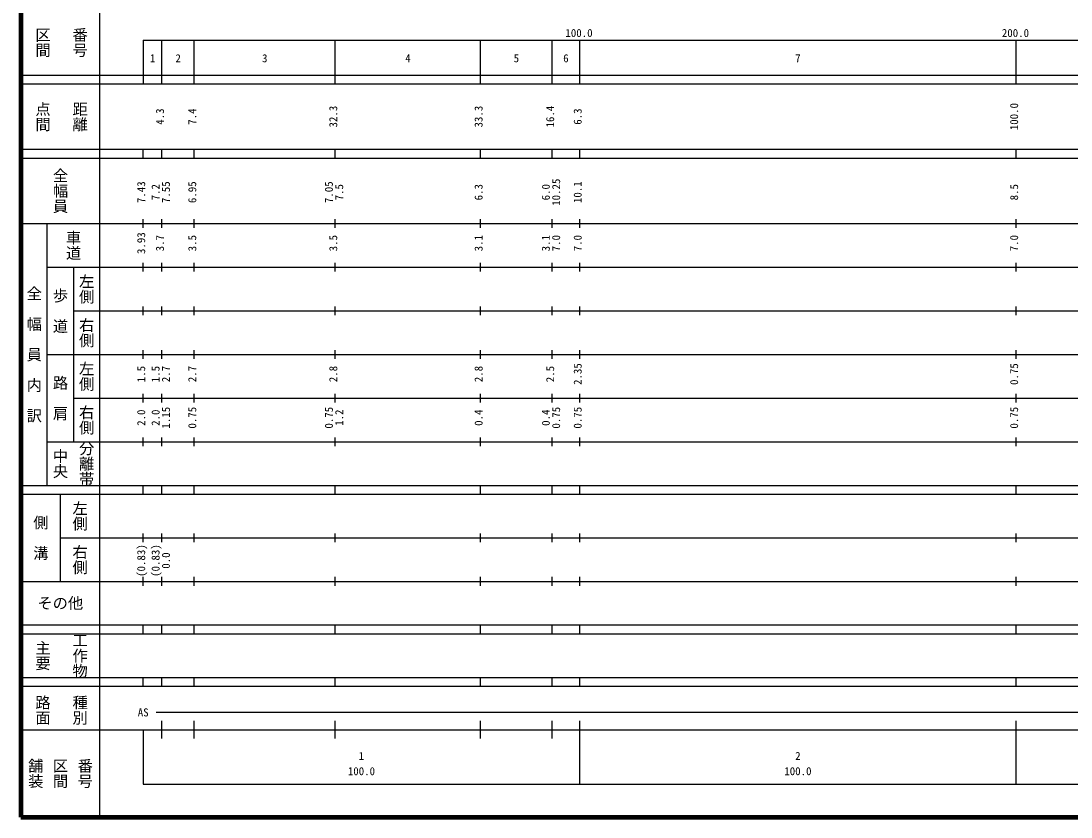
# Model space of a CAD drawing. Units: millimetres, scale not verified. Extents: x 40000 to 680000, y 20000 to 380000.
# Drawn here: x 40000 to 280570, y 20000 to 202409 of the extents above; entities that cross this region are included whole.
import ezdxf
from ezdxf.enums import TextEntityAlignment as Align

# ---------------------------------------------------------------- set-up
doc = ezdxf.new("R2010")
doc.units = ezdxf.units.MM
doc.header["$LTSCALE"] = 1000
doc.layers.add('M-TTL', color=2, linetype='Continuous', lineweight=140)
doc.layers.add('M-TTL-BAND', color=7, linetype='Continuous', lineweight=25)
doc.styles.add('@ＭＳ ゴシック', font='')
doc.styles.add('ＭＳ ゴシック', font='')
doc.styles.get('@ＭＳ ゴシック').set_extended_font_data('@MS Gothic')
doc.styles.get('ＭＳ ゴシック').set_extended_font_data('MS Gothic')

msp = doc.modelspace()

# ---------------------------------------------------------------- linework, layer by layer
at = {"layer": 'M-TTL'}
for p, q in [((40000, 380000), (40000, 20000)), ((40000, 20000), (680000, 20000))]:
    msp.add_line(p, q, dxfattribs=at)
at = {"layer": 'M-TTL-BAND'}
for p, q in [((58000, 370000), (58000, 20000)), ((68000, 198000), (579000, 198000)), ((68000, 198000), (68000, 188000)), ((72300, 188000), (72300, 198000)), ((79700, 188000), (79700, 198000)), ((112000, 188000), (112000, 198000)), ((145300, 188000), (145300, 198000)), ((161700, 188000), (161700, 198000)), ((168000, 188000), (168000, 198000)), ((268000, 188000), (268000, 198000)), ((40000, 190000), (579000, 190000)), ((40000, 188000), (579000, 188000)), ((40000, 173000), (579000, 173000)), ((40000, 171000), (579000, 171000)), ((68000, 171000), (68000, 173000)), ((72300, 171000), (72300, 173000)), ((79700, 171000), (79700, 173000)), ((112000, 171000), (112000, 173000)), ((145300, 171000), (145300, 173000)), ((161700, 171000), (161700, 173000)), ((168000, 171000), (168000, 173000)), ((268000, 171000), (268000, 173000)), ((68000, 155000), (68000, 157000)), ((72300, 155000), (72300, 157000)), ((79700, 155000), (79700, 157000)), ((112000, 155000), (112000, 157000)), ((145300, 155000), (145300, 157000)), ((161700, 155000), (161700, 157000)), ((168000, 155000), (168000, 157000)), ((268000, 155000), (268000, 157000)), ((40000, 156000), (579000, 156000)), ((46000, 96000), (46000, 156000)), ((68000, 145000), (68000, 147000)), ((72300, 145000), (72300, 147000)), ((79700, 145000), (79700, 147000)), ((112000, 145000), (112000, 147000)), ((145300, 145000), (145300, 147000)), ((161700, 145000), (161700, 147000)), ((168000, 145000), (168000, 147000)), ((268000, 145000), (268000, 147000)), ((46000, 146000), (579000, 146000)), ((52000, 146000), (52000, 106000)), ((52000, 136000), (579000, 136000)), ((68000, 135000), (68000, 137000)), ((72300, 135000), (72300, 137000)), ((79700, 135000), (79700, 137000)), ((112000, 135000), (112000, 137000)), ((145300, 135000), (145300, 137000)), ((161700, 135000), (161700, 137000)), ((168000, 135000), (168000, 137000)), ((268000, 135000), (268000, 137000)), ((46000, 126000), (579000, 126000)), ((68000, 125000), (68000, 127000)), ((72300, 125000), (72300, 127000)), ((79700, 125000), (79700, 127000)), ((112000, 125000), (112000, 127000)), ((145300, 125000), (145300, 127000)), ((161700, 125000), (161700, 127000)), ((168000, 125000), (168000, 127000)), ((268000, 125000), (268000, 127000)), ((52000, 116000), (579000, 116000)), ((68000, 115000), (68000, 117000)), ((72300, 115000), (72300, 117000)), ((79700, 115000), (79700, 117000)), ((112000, 115000), (112000, 117000)), ((145300, 115000), (145300, 117000)), ((161700, 115000), (161700, 117000)), ((168000, 115000), (168000, 117000)), ((268000, 115000), (268000, 117000)), ((46000, 106000), (579000, 106000)), ((68000, 105000), (68000, 107000)), ((72300, 105000), (72300, 107000)), ((79700, 105000), (79700, 107000)), ((112000, 105000), (112000, 107000)), ((145300, 105000), (145300, 107000)), ((161700, 105000), (161700, 107000)), ((168000, 105000), (168000, 107000)), ((268000, 105000), (268000, 107000)), ((40000, 96000), (579000, 96000)), ((40000, 94000), (579000, 94000)), ((49000, 94000), (49000, 74000)), ((68000, 94000), (68000, 96000)), ((72300, 94000), (72300, 96000)), ((79700, 94000), (79700, 96000)), ((112000, 94000), (112000, 96000)), ((145300, 94000), (145300, 96000)), ((161700, 94000), (161700, 96000)), ((168000, 94000), (168000, 96000)), ((268000, 94000), (268000, 96000)), ((68000, 83000), (68000, 85000)), ((72300, 83000), (72300, 85000)), ((79700, 83000), (79700, 85000)), ((112000, 83000), (112000, 85000)), ((145300, 83000), (145300, 85000)), ((161700, 83000), (161700, 85000)), ((168000, 83000), (168000, 85000)), ((268000, 83000), (268000, 85000)), ((49000, 84000), (579000, 84000)), ((68000, 73000), (68000, 75000)), ((72300, 73000), (72300, 75000)), ((79700, 73000), (79700, 75000)), ((112000, 73000), (112000, 75000)), ((145300, 73000), (145300, 75000)), ((161700, 73000), (161700, 75000)), ((168000, 73000), (168000, 75000)), ((268000, 73000), (268000, 75000)), ((40000, 74000), (579000, 74000)), ((40000, 64000), (579000, 64000)), ((68000, 62000), (68000, 64000)), ((72300, 62000), (72300, 64000)), ((79700, 62000), (79700, 64000)), ((112000, 62000), (112000, 64000)), ((145300, 62000), (145300, 64000)), ((161700, 62000), (161700, 64000)), ((168000, 62000), (168000, 64000)), ((268000, 62000), (268000, 64000)), ((40000, 62000), (579000, 62000)), ((40000, 52000), (579000, 52000)), ((68000, 50000), (68000, 52000)), ((72300, 50000), (72300, 52000)), ((79700, 50000), (79700, 52000)), ((112000, 50000), (112000, 52000)), ((145300, 50000), (145300, 52000)), ((161700, 50000), (161700, 52000)), ((168000, 50000), (168000, 52000)), ((268000, 50000), (268000, 52000)), ((40000, 50000), (579000, 50000)), ((71000, 44000), (565000, 44000)), ((72300, 38000), (72300, 42000)), ((79700, 38000), (79700, 42000)), ((112000, 38000), (112000, 42000)), ((145300, 38000), (145300, 42000)), ((161700, 38000), (161700, 42000)), ((168000, 27500), (168000, 42000)), ((268000, 27500), (268000, 42000)), ((40000, 40000), (579000, 40000)), ((68000, 40000), (68000, 27500)), ((68000, 27500), (579000, 27500))]:
    msp.add_line(p, q, dxfattribs=at)

# ---------------------------------------------------------------- texts
at = {"layer": 'M-TTL-BAND', "style": '@ＭＳ ゴシック'}
for s, p in [('区間', (45000, 197500)), ('番号', (53500, 197500)), ('点間', (45000, 180500)), ('距離', (53500, 180500)), ('全幅員', (49000, 163500)), ('車道', (52000, 151000)), ('左側', (55000, 141000)), ('全\u3000幅\u3000員\u3000内\u3000訳', (43000, 126000)), ('歩\u3000道', (49000, 136000)), ('右側', (55000, 131000)), ('左側', (55000, 121000)), ('路\u3000肩', (49000, 116000)), ('右側', (55000, 111000)), ('分離帯', (55000, 101000)), ('中央', (49000, 101000)), ('左側', (53500, 89000)), ('側\u3000溝', (44500, 84000)), ('右側', (53500, 79000)), ('主要', (45000, 57000)), ('工作物', (53500, 57000)), ('路面', (45000, 44500)), ('種別', (53500, 44500)), ('舗装', (43333, 30000)), ('区間', (49000, 30000)), ('番号', (54667, 30000))]:
    msp.add_text(s, height=2566, rotation=270, dxfattribs=at).set_placement(p, align=Align.MIDDLE_CENTER)
at = {"layer": 'M-TTL-BAND', "style": 'ＭＳ ゴシック'}
for s, p in [('100.0', (167844, 198195)), ('200.0', (267844, 198195)), ('1', (70150, 192405)), ('2', (76000, 192405)), ('3', (95850, 192405)), ('4', (128650, 192405)), ('5', (153500, 192405)), ('6', (164850, 192405)), ('7', (218000, 192405)), ('AS', (68000, 42500)), ('1', (118000, 32523)), ('2', (218000, 32523)), ('100.0', (118000, 29033)), ('100.0', (218000, 29033))]:
    msp.add_text(s, height=1833, dxfattribs=at).set_placement(p, align=Align.BOTTOM_CENTER)
for s, p in [('32.3', (113000, 180500)), ('33.3', (146300, 180500)), ('16.4', (162700, 180500)), ('100.0', (269000, 180500)), ('4.3', (73300, 180500)), ('7.4', (80700, 180500)), ('6.3', (169000, 180500)), ('10.25', (164070, 163174)), ('7.43', (69000, 163174)), ('7.2', (72300, 163174)), ('7.55', (74670, 163174)), ('6.95', (80700, 163174)), ('7.05', (112000, 163174)), ('7.5', (114370, 163174)), ('6.3', (146300, 163174)), ('6.0', (161700, 163174)), ('10.1', (169000, 163174)), ('8.5', (269000, 163174)), ('3.93', (69000, 151500)), ('3.7', (73300, 151500)), ('3.5', (80700, 151500)), ('3.5', (113000, 151500)), ('3.1', (146300, 151500)), ('3.1', (161700, 151500)), ('7.0', (164070, 151500)), ('7.0', (169000, 151500)), ('7.0', (269000, 151500)), ('1.5', (69000, 121500)), ('1.5', (72300, 121500)), ('2.7', (74670, 121500)), ('2.7', (80700, 121500)), ('2.8', (113000, 121500)), ('2.8', (146300, 121500)), ('2.5', (162700, 121500)), ('2.35', (169000, 121500)), ('0.75', (269000, 121500)), ('2.0', (69000, 111500)), ('2.0', (72300, 111500)), ('1.15', (74670, 111500)), ('0.75', (80700, 111500)), ('0.75', (112000, 111500)), ('1.2', (114370, 111500)), ('0.4', (146300, 111500)), ('0.4', (161700, 111500)), ('0.75', (164070, 111500)), ('0.75', (169000, 111500)), ('0.75', (269000, 111500)), ('(0.83)', (69000, 78764)), ('(0.83)', (72300, 78764)), ('0.0', (74670, 78764))]:
    msp.add_text(s, height=1833, rotation=90, dxfattribs=at).set_placement(p, align=Align.BOTTOM_CENTER)
msp.add_text('その他', height=2566, dxfattribs=at).set_placement((49000, 69000), align=Align.MIDDLE_CENTER)

doc.saveas('drawing.dxf')
